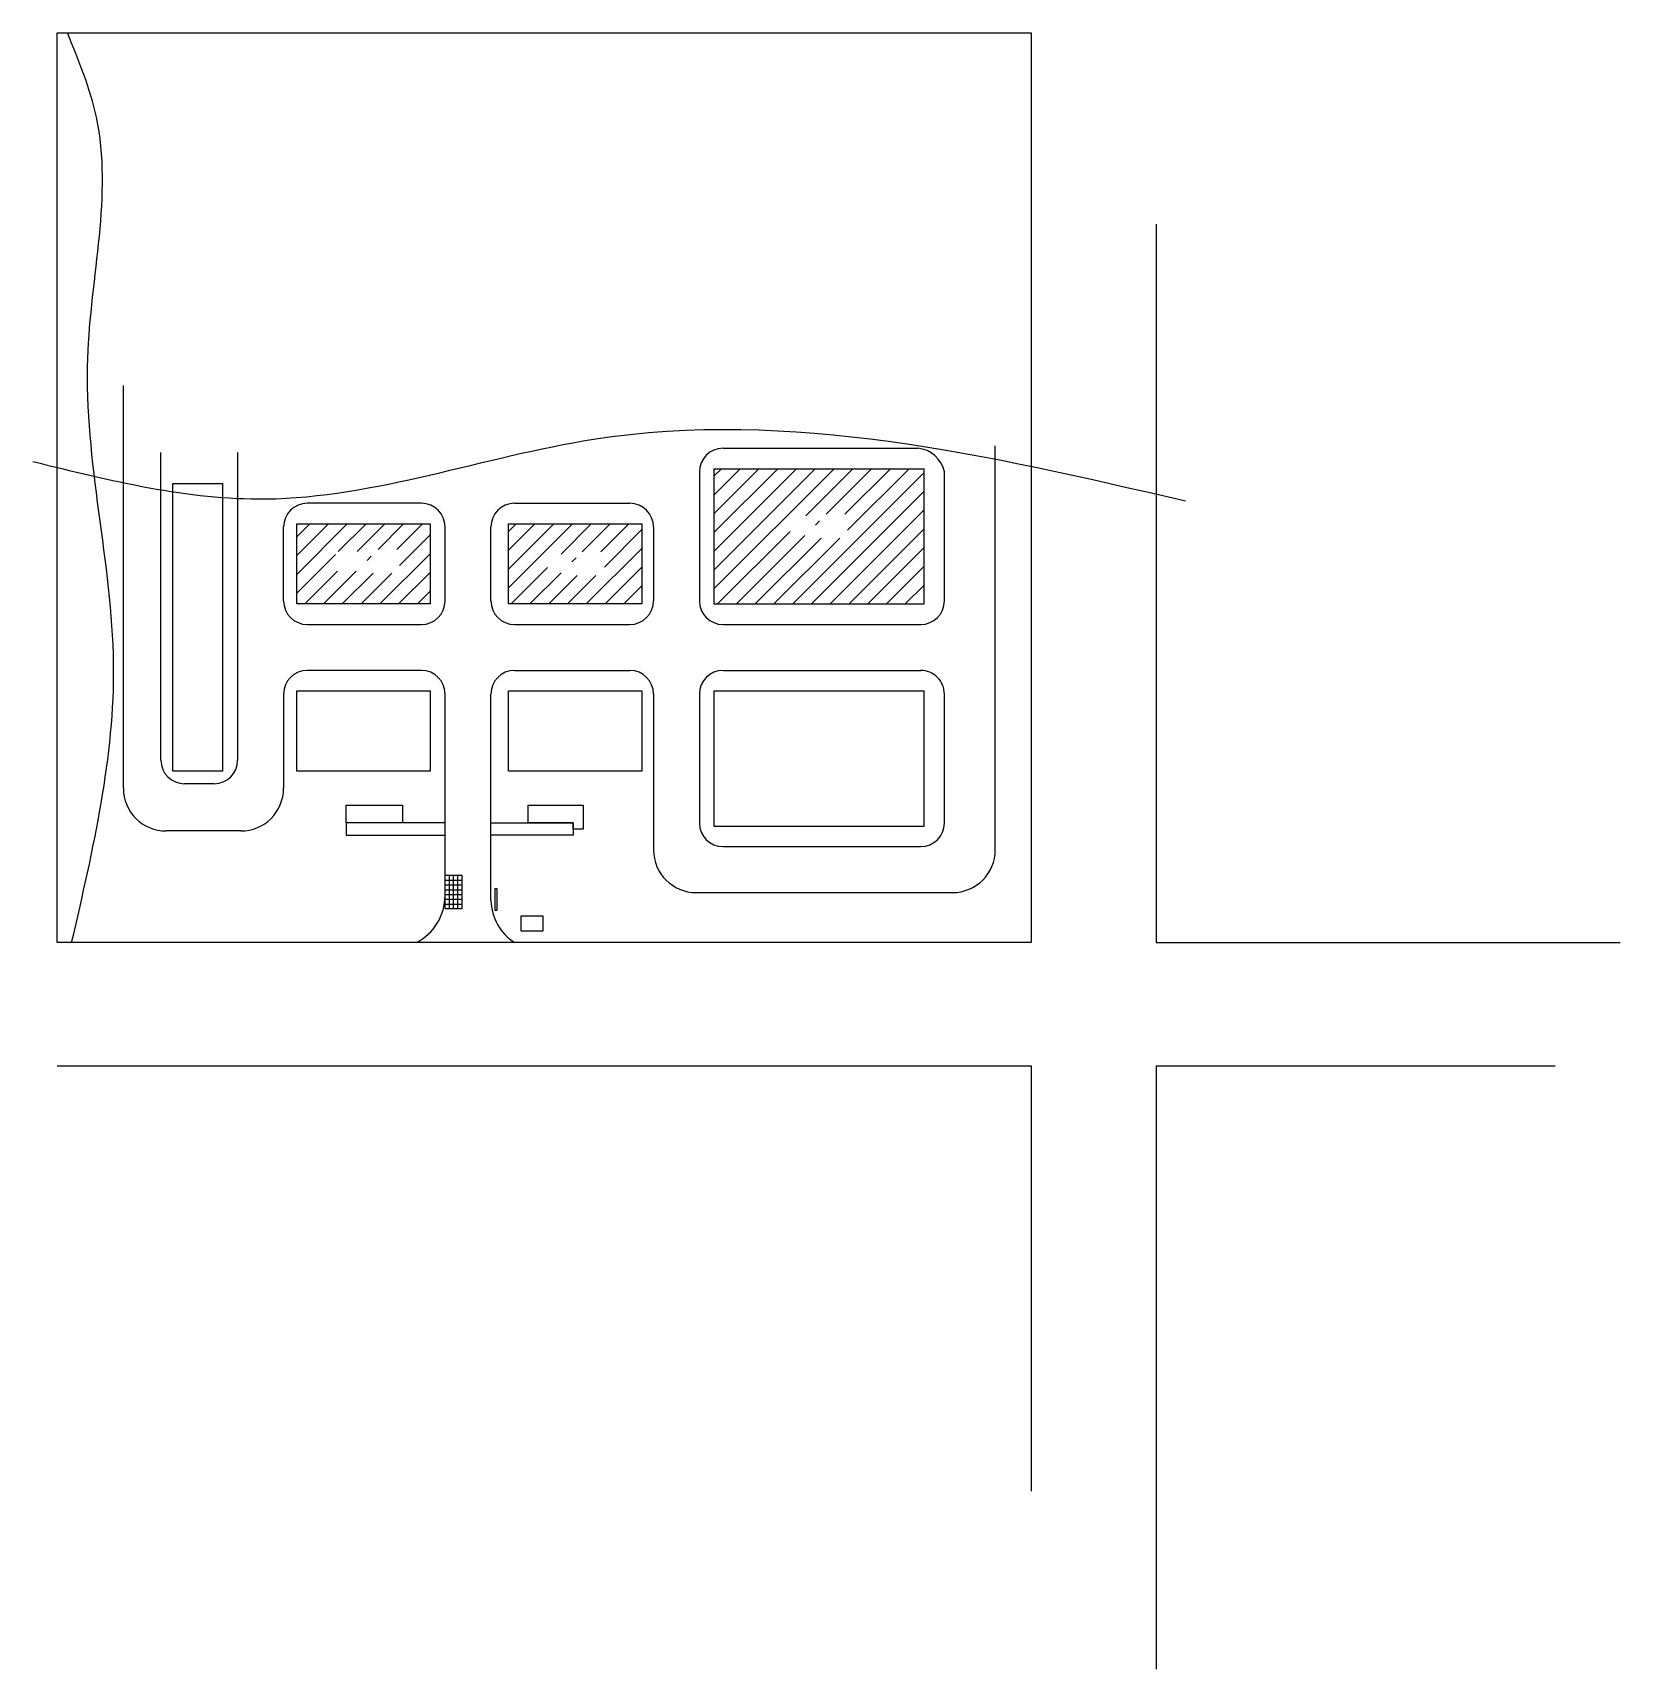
# Model space of a CAD drawing. Extents: x -41778 to 305453, y -85562 to 95360.
# Drawn here: x -41778 to -22788, y -68354 to -48775 of the extents above; entities that cross this region are included whole.
import ezdxf

# ---------------------------------------------------------------- set-up
doc = ezdxf.new("R2010")
doc.units = 0
doc.header["$LTSCALE"] = 1000
doc.header["$MEASUREMENT"] = 0

msp = doc.modelspace()

# ---------------------------------------------------------------- hatches: boundary and pattern name
h = msp.add_hatch()
h.set_pattern_fill('ANSI31', color=256, scale=100, style=0)
h.set_pattern_definition([(45, (-212136.07, 0), (-112.2532, 112.2532), [])])
h.paths.add_polyline_path([(-37025, -55609), (-37025, -54650.9), (-38619.3, -54650.9), (-38619.3, -55609)])
h.paths.add_polyline_path([(-36086.5, -55609), (-34492.2, -55609), (-34492.2, -54650.9), (-36086.5, -54650.9)])
h.paths.add_polyline_path([(-31113.3, -55609), (-31113.3, -53992), (-33629.1, -53992), (-33629.1, -55609)])
edge = h.paths.add_edge_path(flags=16)
edge.add_line((-38156.8, -55218.8), (-37778.4, -55218.8))
edge.add_line((-37778.4, -55218.8), (-37778.4, -54983.4))
edge.add_line((-37778.4, -54983.4), (-38156.8, -54983.4))
edge.add_line((-38156.8, -54983.4), (-38156.8, -55218.8))
edge.add_line((-37729.3, -55241.1), (-37392, -55241.1))
edge.add_line((-37392, -55241.1), (-37392, -54957))
edge.add_line((-37392, -54957), (-37729.3, -54957))
edge.add_line((-37729.3, -54957), (-37729.3, -55241.1))
edge = h.paths.add_edge_path(flags=16)
edge.add_line((-35618.9, -55237.4), (-35327.3, -55237.4))
edge.add_line((-35327.3, -55237.4), (-35327.3, -55012.4))
edge.add_line((-35327.3, -55012.4), (-35618.9, -55012.4))
edge.add_line((-35618.9, -55012.4), (-35618.9, -55237.4))
edge.add_line((-35276.5, -55268.3), (-34939.2, -55268.3))
edge.add_line((-34939.2, -55268.3), (-34939.2, -54984.3))
edge.add_line((-34939.2, -54984.3), (-35276.5, -54984.3))
edge.add_line((-35276.5, -54984.3), (-35276.5, -55268.3))
edge = h.paths.add_edge_path(flags=16)
edge.add_line((-32716.4, -54792.1), (-32416.3, -54792.1))
edge.add_line((-32416.3, -54792.1), (-32416.3, -54554.6))
edge.add_line((-32416.3, -54554.6), (-32716.4, -54554.6))
edge.add_line((-32716.4, -54554.6), (-32716.4, -54792.1))
edge.add_line((-32367.6, -54821), (-32030.4, -54821))
edge.add_line((-32030.4, -54821), (-32030.4, -54536.9))
edge.add_line((-32030.4, -54536.9), (-32367.6, -54536.9))
edge.add_line((-32367.6, -54536.9), (-32367.6, -54821))

# ---------------------------------------------------------------- linework, layer by layer
for p, q in [((-28338.1, -51064), (-28338.1, -59660)), ((-40693.4, -57814.3), (-40693.4, -52995.3)), ((-40244.2, -57478), (-40244.2, -53797.3)), ((-39326.2, -53797.3), (-39326.2, -57478)), ((-33520.2, -53746.2), (-31191.7, -53746.2)), ((-30264, -58551), (-30264, -53718.7)), ((-33803.1, -54029.2), (-33803.1, -55571.9)), ((-33629.1, -53992), (-33629.1, -55609)), ((-33629.1, -53992), (-31113.3, -53992)), ((-31113.3, -55609), (-31113.3, -53992)), ((-31113.3, -55609), (-31113.3, -53992)), ((-30872.1, -55571.9), (-30872.1, -54029.2)), ((-37127.5, -54405.1), (-38494.3, -54405.1)), ((-36014.5, -54405.1), (-34635, -54405.1)), ((-38777.3, -55571.9), (-38777.3, -54688)), ((-36844.5, -55571.9), (-36844.5, -54688)), ((-36297.4, -55571.9), (-36297.4, -54688)), ((-34352, -54688), (-34352, -55571.9)), ((-33629.1, -55609), (-31113.3, -55609)), ((-38494.3, -55854.8), (-37127.5, -55854.8)), ((-36014.5, -55854.8), (-34635, -55854.8)), ((-33520.2, -55854.8), (-31155.1, -55854.8)), ((-37127.5, -56404.2), (-38494.3, -56404.2)), ((-36014.5, -56404.2), (-34635, -56404.2)), ((-33520.2, -56404.2), (-31155.1, -56404.2)), ((-38777.3, -56687.1), (-38777.3, -57814.3)), ((-36844.5, -59098.1), (-36844.5, -56687.1)), ((-36297.4, -59158.8), (-36297.4, -56687.1)), ((-34352, -56687.1), (-34352, -58551)), ((-33803.1, -56687.1), (-33803.1, -58229.8)), ((-33629.1, -56650), (-33629.1, -58267)), ((-33629.1, -56650), (-31113.3, -56650)), ((-31113.3, -58267), (-31113.3, -56650)), ((-30872.1, -58229.8), (-30872.1, -56687.1)), ((-39609.2, -57761), (-39961.3, -57761)), ((-39288.4, -58325.3), (-40182.3, -58325.3)), ((-36844.5, -58226.4), (-38027.3, -58226.4)), ((-38027.3, -58226.4), (-38027.3, -58373.8)), ((-36297.4, -58226.4), (-35313.2, -58226.4)), ((-35313.2, -58226.4), (-35313.2, -58373.8)), ((-33629.1, -58267), (-31113.3, -58267)), ((-38027.3, -58373.8), (-36844.5, -58373.8)), ((-35313.2, -58373.8), (-36297.4, -58373.8)), ((-33520.2, -58512.8), (-31155.1, -58512.8)), ((-36844.5, -58912.1), (-36645.7, -58912.1)), ((-36794.3, -59256.9), (-36794.3, -58854.4)), ((-36745.1, -59256.9), (-36745.1, -58854.4)), ((-36694.7, -58854.4), (-36694.7, -59256.9)), ((-36844.5, -58969.7), (-36645.7, -58969.7)), ((-36844.5, -59027.4), (-36645.7, -59027.4)), ((-36844.5, -59085.1), (-36645.7, -59085.1)), ((-33841, -59062.1), (-30775, -59062.1)), ((-36844.5, -59142.7), (-36645.7, -59142.7)), ((-36844.5, -59200.4), (-36645.7, -59200.4)), ((-28338.1, -59660), (-22788, -59660)), ((-41487.2, -61134.7), (-29835, -61134.7)), ((-29835, -61134.7), (-29835, -66222.4)), ((-28338.1, -61134.7), (-28338.1, -68354.1)), ((-28338.1, -61134.7), (-23567.6, -61134.7))]:
    msp.add_line(p, q)
for points in [[(-41487.2, -48775.3), (-29835, -48775.3), (-29835, -59660), (-41487.2, -59660)], [(-40099.9, -54167.4), (-39507.4, -54167.4), (-39507.4, -57608.1), (-40099.9, -57608.1)], [(-38619.3, -54650.9), (-37025, -54650.9), (-37025, -55609), (-38619.3, -55609)], [(-36086.5, -54650.9), (-34492.2, -54650.9), (-34492.2, -55609), (-36086.5, -55609)], [(-38619.3, -56650), (-37025, -56650), (-37025, -57608.1), (-38619.3, -57608.1)], [(-36086.5, -56650), (-34492.2, -56650), (-34492.2, -57608.1), (-36086.5, -57608.1)], [(-37355.5, -58226.4), (-38027.3, -58226.4), (-38027.3, -58014.5), (-37355.5, -58014.5)], [(-36844.5, -58854.4), (-36645.7, -58854.4), (-36645.7, -59256.9), (-36844.5, -59256.9)], [(-36247.3, -59013.1), (-36224.2, -59013.1), (-36224.2, -59275.7), (-36247.3, -59275.7)], [(-35935.4, -59339.5), (-35676.2, -59339.5), (-35676.2, -59524.6), (-35935.4, -59524.6)]]:
    msp.add_lwpolyline(points, close=True)
for points in [[(-35313.2, -58226.4), (-35851.1, -58226.4), (-35851.1, -58014.5), (-35313.2, -58014.5)], [(-35313.2, -58014.5), (-35194.2, -58014.5), (-35194.2, -58304.3), (-35313.2, -58304.3), (-35313.2, -58226.4)]]:
    msp.add_lwpolyline(points)
for centre, radius, start, end in [((-33520.2, -54029.2), 282.9, 90, 180), ((-31222.1, -54102.5), 357.6, 11.83936, 85.12478), ((-38494.3, -54688), 282.9, 90, 180), ((-37127.5, -54688), 282.9, 0, 90), ((-36014.5, -54688), 282.9, 90, 180), ((-34635, -54688), 282.9, 0, 90), ((-38494.3, -55571.9), 282.9, 180, 270), ((-37127.5, -55571.9), 282.9, 270, 0), ((-36014.5, -55571.9), 282.9, 180, 270), ((-34635, -55571.9), 282.9, 270, 0), ((-33520.2, -55571.9), 282.9, 180, 270), ((-31155.1, -55571.9), 282.9, 270, 0), ((-38494.3, -56687.1), 282.9, 90, 180), ((-37127.5, -56687.1), 282.9, 0, 90), ((-36014.5, -56687.1), 282.9, 90, 180), ((-34635, -56687.1), 282.9, 0, 90), ((-33520.2, -56687.1), 282.9, 90, 180), ((-31155.1, -56687.1), 282.9, 359.99964, 90), ((-39961.3, -57478), 282.9, 180, 270), ((-39609.2, -57478), 282.9, 270, 0), ((-40182.3, -57814.3), 511.1, 180, 270), ((-39288.4, -57814.3), 511.1, 270, 0), ((-33520.2, -58229.8), 282.9, 180, 270), ((-31155.1, -58229.8), 282.9, 270, 0), ((-33841, -58551), 511.1, 180, 270), ((-30775, -58551), 511.1, 270, 0), ((-37474.8, -59096.9), 630.2, 296.69236, 359.88555), ((-35680.4, -59139.5), 617.3, 181.78956, 237.4659)]:
    msp.add_arc(centre, radius, start, end)
for points in [[(-41312, -59660), (-40810, -56322.3), (-41119, -52669.5), (-41016, -49784.3), (-41363.6, -48775.3)], [(-41777.5, -53904.8), (-38992.8, -54352.5), (-35070, -53638.7), (-27987.3, -54376.6)]]:
    msp.add_spline(points, degree=3)

doc.saveas('drawing.dxf')
